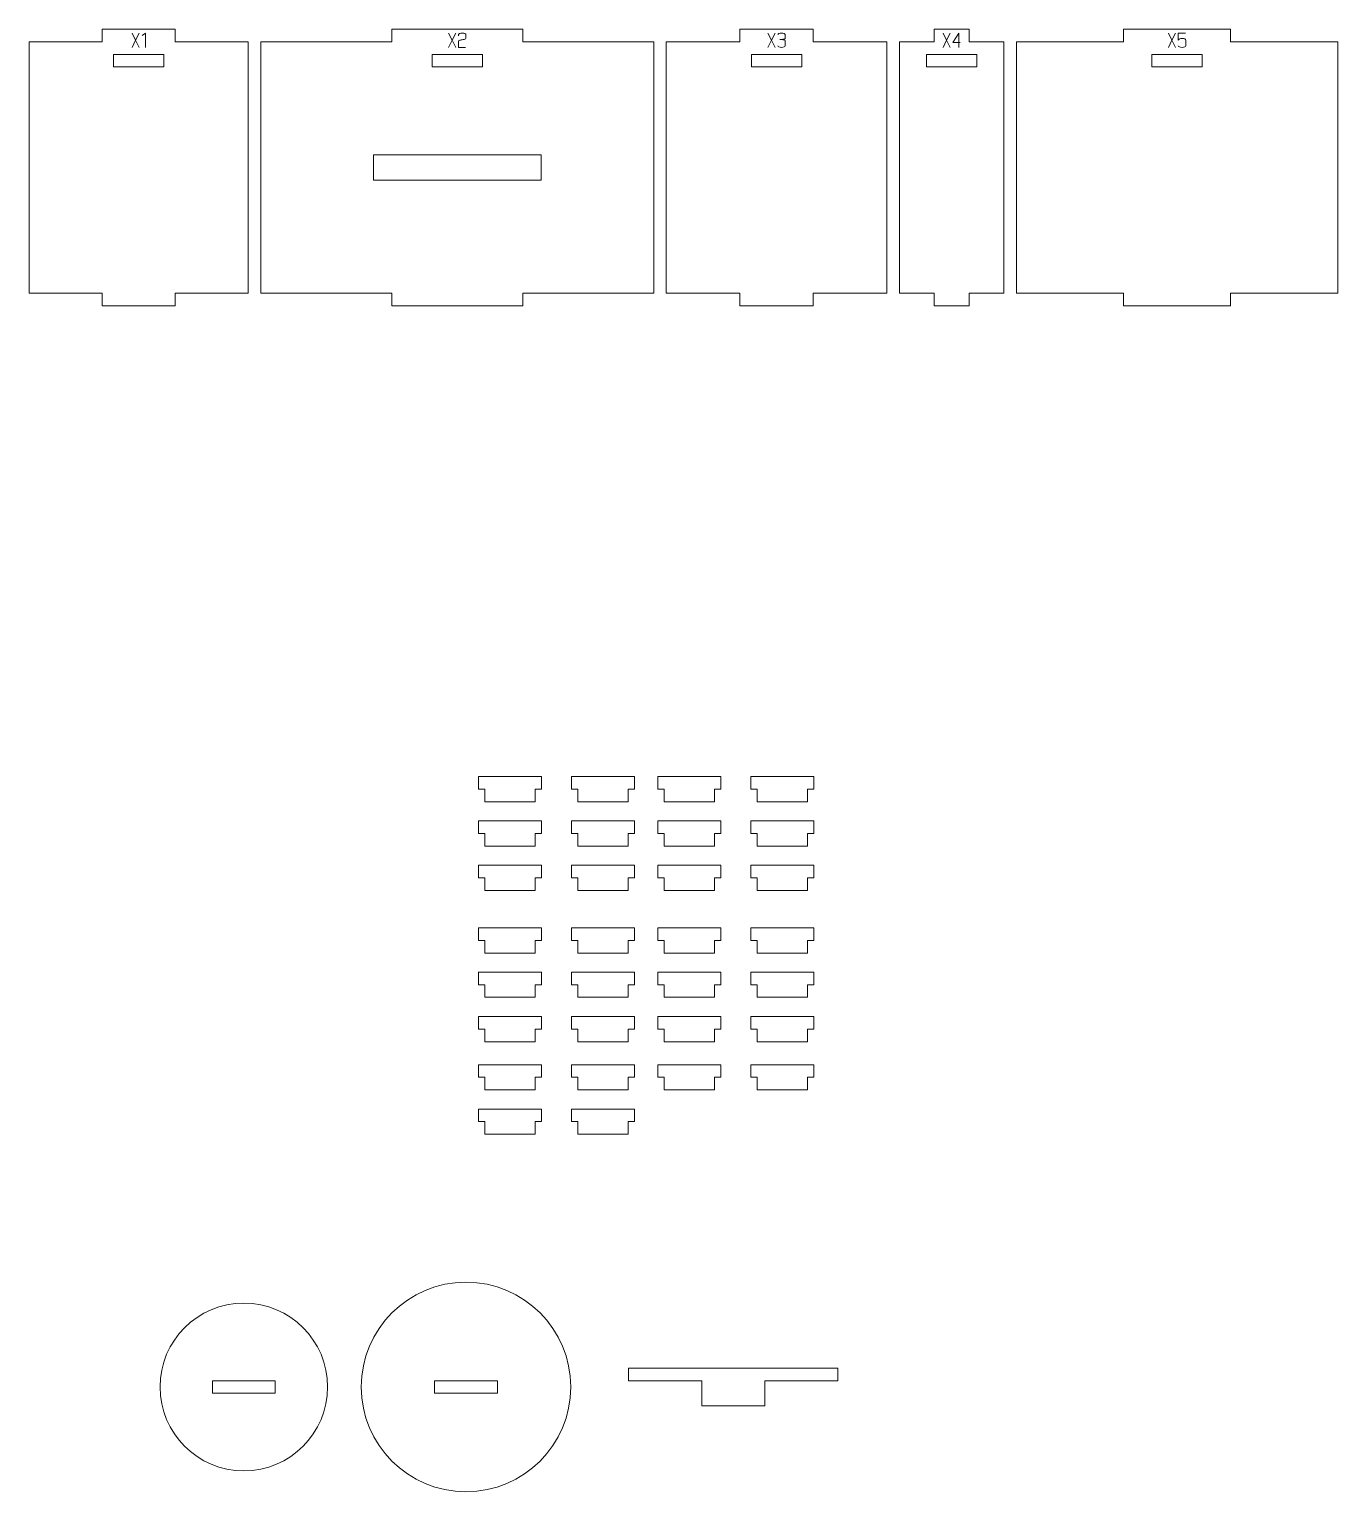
# Model space of a CAD drawing. Header units: centimetres. Extents: x -250 to 250, y -508 to 508.
# Drawn here: x 13.15 to 44.39, y -369.58 to -334.69 of the extents above; entities that cross this region are included whole.
import ezdxf

# ---------------------------------------------------------------- set-up
doc = ezdxf.new("R2010")
doc.units = ezdxf.units.CM
doc.header["$MEASUREMENT"] = 0
doc.layers.add('Capa 1', color=7, linetype='Continuous')

msp = doc.modelspace()

# ---------------------------------------------------------------- linework, layer by layer
at = {"layer": 'Capa 1', "color": 1, "lineweight": 9}
for points, knots in [([(13.1506, -334.98822), (13.1506, -334.98822), (13.1506, -340.98822), (13.1506, -340.98822), (13.1506, -340.98822), (14.89348, -340.98822), (14.89348, -340.98822), (14.89348, -340.98822), (14.89348, -341.28822), (14.89348, -341.28822), (14.89348, -341.28822), (16.63636, -341.28822), (16.63636, -341.28822), (16.63636, -341.28822), (16.63636, -340.98822), (16.63636, -340.98822), (16.63636, -340.98822), (18.37924, -340.98822), (18.37924, -340.98822), (18.37924, -340.98822), (18.37924, -334.98822), (18.37924, -334.98822), (18.37924, -334.98822), (16.63636, -334.98822), (16.63636, -334.98822), (16.63636, -334.98822), (16.63636, -334.68822), (16.63636, -334.68822), (16.63636, -334.68822), (14.89348, -334.68822), (14.89348, -334.68822), (14.89348, -334.68822), (14.89348, -334.98822), (14.89348, -334.98822), (14.89348, -334.98822), (13.1506, -334.98822), (13.1506, -334.98822)], [0, 0, 0, 0, 0.08333333, 0.08333333, 0.08333333, 0.16666667, 0.16666667, 0.16666667, 0.25, 0.25, 0.25, 0.33333333, 0.33333333, 0.33333333, 0.41666667, 0.41666667, 0.41666667, 0.5, 0.5, 0.5, 0.58333333, 0.58333333, 0.58333333, 0.66666667, 0.66666667, 0.66666667, 0.75, 0.75, 0.75, 0.83333333, 0.83333333, 0.83333333, 0.91666667, 0.91666667, 0.91666667, 1, 1, 1, 1]), ([(18.67924, -334.98822), (18.67924, -334.98822), (18.67924, -340.98822), (18.67924, -340.98822), (18.67924, -340.98822), (21.80541, -340.98822), (21.80541, -340.98822), (21.80541, -340.98822), (21.80541, -341.28822), (21.80541, -341.28822), (21.80541, -341.28822), (24.93157, -341.28822), (24.93157, -341.28822), (24.93157, -341.28822), (24.93157, -340.98822), (24.93157, -340.98822), (24.93157, -340.98822), (28.05774, -340.98822), (28.05774, -340.98822), (28.05774, -340.98822), (28.05774, -334.98822), (28.05774, -334.98822), (28.05774, -334.98822), (24.93157, -334.98822), (24.93157, -334.98822), (24.93157, -334.98822), (24.93157, -334.68822), (24.93157, -334.68822), (24.93157, -334.68822), (21.80541, -334.68822), (21.80541, -334.68822), (21.80541, -334.68822), (21.80541, -334.98822), (21.80541, -334.98822), (21.80541, -334.98822), (18.67924, -334.98822), (18.67924, -334.98822)], [0, 0, 0, 0, 0.08333333, 0.08333333, 0.08333333, 0.16666667, 0.16666667, 0.16666667, 0.25, 0.25, 0.25, 0.33333333, 0.33333333, 0.33333333, 0.41666667, 0.41666667, 0.41666667, 0.5, 0.5, 0.5, 0.58333333, 0.58333333, 0.58333333, 0.66666667, 0.66666667, 0.66666667, 0.75, 0.75, 0.75, 0.83333333, 0.83333333, 0.83333333, 0.91666667, 0.91666667, 0.91666667, 1, 1, 1, 1]), ([(28.35774, -334.98822), (28.35774, -334.98822), (28.35774, -340.98822), (28.35774, -340.98822), (28.35774, -340.98822), (30.11222, -340.98822), (30.11222, -340.98822), (30.11222, -340.98822), (30.11222, -341.28822), (30.11222, -341.28822), (30.11222, -341.28822), (31.86671, -341.28822), (31.86671, -341.28822), (31.86671, -341.28822), (31.86671, -340.98822), (31.86671, -340.98822), (31.86671, -340.98822), (33.62119, -340.98822), (33.62119, -340.98822), (33.62119, -340.98822), (33.62119, -334.98822), (33.62119, -334.98822), (33.62119, -334.98822), (31.86671, -334.98822), (31.86671, -334.98822), (31.86671, -334.98822), (31.86671, -334.68822), (31.86671, -334.68822), (31.86671, -334.68822), (30.11222, -334.68822), (30.11222, -334.68822), (30.11222, -334.68822), (30.11222, -334.98822), (30.11222, -334.98822), (30.11222, -334.98822), (28.35774, -334.98822), (28.35774, -334.98822)], [0, 0, 0, 0, 0.08333333, 0.08333333, 0.08333333, 0.16666667, 0.16666667, 0.16666667, 0.25, 0.25, 0.25, 0.33333333, 0.33333333, 0.33333333, 0.41666667, 0.41666667, 0.41666667, 0.5, 0.5, 0.5, 0.58333333, 0.58333333, 0.58333333, 0.66666667, 0.66666667, 0.66666667, 0.75, 0.75, 0.75, 0.83333333, 0.83333333, 0.83333333, 0.91666667, 0.91666667, 0.91666667, 1, 1, 1, 1]), ([(33.92119, -334.98822), (33.92119, -334.98822), (33.92119, -340.98822), (33.92119, -340.98822), (33.92119, -340.98822), (34.75214, -340.98822), (34.75214, -340.98822), (34.75214, -340.98822), (34.75214, -341.28822), (34.75214, -341.28822), (34.75214, -341.28822), (35.58309, -341.28822), (35.58309, -341.28822), (35.58309, -341.28822), (35.58309, -340.98822), (35.58309, -340.98822), (35.58309, -340.98822), (36.41404, -340.98822), (36.41404, -340.98822), (36.41404, -340.98822), (36.41404, -334.98822), (36.41404, -334.98822), (36.41404, -334.98822), (35.58309, -334.98822), (35.58309, -334.98822), (35.58309, -334.98822), (35.58309, -334.68822), (35.58309, -334.68822), (35.58309, -334.68822), (34.75214, -334.68822), (34.75214, -334.68822), (34.75214, -334.68822), (34.75214, -334.98822), (34.75214, -334.98822), (34.75214, -334.98822), (33.92119, -334.98822), (33.92119, -334.98822)], [0, 0, 0, 0, 0.08333333, 0.08333333, 0.08333333, 0.16666667, 0.16666667, 0.16666667, 0.25, 0.25, 0.25, 0.33333333, 0.33333333, 0.33333333, 0.41666667, 0.41666667, 0.41666667, 0.5, 0.5, 0.5, 0.58333333, 0.58333333, 0.58333333, 0.66666667, 0.66666667, 0.66666667, 0.75, 0.75, 0.75, 0.83333333, 0.83333333, 0.83333333, 0.91666667, 0.91666667, 0.91666667, 1, 1, 1, 1]), ([(36.71404, -334.98822), (36.71404, -334.98822), (36.71404, -340.98822), (36.71404, -340.98822), (36.71404, -340.98822), (39.27117, -340.98822), (39.27117, -340.98822), (39.27117, -340.98822), (39.27117, -341.28822), (39.27117, -341.28822), (39.27117, -341.28822), (41.8283, -341.28822), (41.8283, -341.28822), (41.8283, -341.28822), (41.8283, -340.98822), (41.8283, -340.98822), (41.8283, -340.98822), (44.38543, -340.98822), (44.38543, -340.98822), (44.38543, -340.98822), (44.38543, -334.98822), (44.38543, -334.98822), (44.38543, -334.98822), (41.8283, -334.98822), (41.8283, -334.98822), (41.8283, -334.98822), (41.8283, -334.68822), (41.8283, -334.68822), (41.8283, -334.68822), (39.27117, -334.68822), (39.27117, -334.68822), (39.27117, -334.68822), (39.27117, -334.98822), (39.27117, -334.98822), (39.27117, -334.98822), (36.71404, -334.98822), (36.71404, -334.98822)], [0, 0, 0, 0, 0.08333333, 0.08333333, 0.08333333, 0.16666667, 0.16666667, 0.16666667, 0.25, 0.25, 0.25, 0.33333333, 0.33333333, 0.33333333, 0.41666667, 0.41666667, 0.41666667, 0.5, 0.5, 0.5, 0.58333333, 0.58333333, 0.58333333, 0.66666667, 0.66666667, 0.66666667, 0.75, 0.75, 0.75, 0.83333333, 0.83333333, 0.83333333, 0.91666667, 0.91666667, 0.91666667, 1, 1, 1, 1]), ([(15.16492, -335.588), (15.16492, -335.588), (16.36492, -335.588), (16.36492, -335.588), (16.36492, -335.588), (16.36492, -335.288), (16.36492, -335.288), (16.36492, -335.288), (15.16492, -335.288), (15.16492, -335.288), (15.16492, -335.288), (15.16492, -335.588), (15.16492, -335.588)], [0, 0, 0, 0, 0.25, 0.25, 0.25, 0.5, 0.5, 0.5, 0.75, 0.75, 0.75, 1, 1, 1, 1]), ([(22.76849, -335.588), (22.76849, -335.588), (23.96849, -335.588), (23.96849, -335.588), (23.96849, -335.588), (23.96849, -335.288), (23.96849, -335.288), (23.96849, -335.288), (22.76849, -335.288), (22.76849, -335.288), (22.76849, -335.288), (22.76849, -335.588), (22.76849, -335.588)], [0, 0, 0, 0, 0.25, 0.25, 0.25, 0.5, 0.5, 0.5, 0.75, 0.75, 0.75, 1, 1, 1, 1]), ([(30.38947, -335.588), (30.38947, -335.588), (31.58947, -335.588), (31.58947, -335.588), (31.58947, -335.588), (31.58947, -335.288), (31.58947, -335.288), (31.58947, -335.288), (30.38947, -335.288), (30.38947, -335.288), (30.38947, -335.288), (30.38947, -335.588), (30.38947, -335.588)], [0, 0, 0, 0, 0.25, 0.25, 0.25, 0.5, 0.5, 0.5, 0.75, 0.75, 0.75, 1, 1, 1, 1]), ([(34.56762, -335.588), (34.56762, -335.588), (35.76762, -335.588), (35.76762, -335.588), (35.76762, -335.588), (35.76762, -335.288), (35.76762, -335.288), (35.76762, -335.288), (34.56762, -335.288), (34.56762, -335.288), (34.56762, -335.288), (34.56762, -335.588), (34.56762, -335.588)], [0, 0, 0, 0, 0.25, 0.25, 0.25, 0.5, 0.5, 0.5, 0.75, 0.75, 0.75, 1, 1, 1, 1]), ([(39.94974, -335.588), (39.94974, -335.588), (41.14974, -335.588), (41.14974, -335.588), (41.14974, -335.588), (41.14974, -335.288), (41.14974, -335.288), (41.14974, -335.288), (39.94974, -335.288), (39.94974, -335.288), (39.94974, -335.288), (39.94974, -335.588), (39.94974, -335.588)], [0, 0, 0, 0, 0.25, 0.25, 0.25, 0.5, 0.5, 0.5, 0.75, 0.75, 0.75, 1, 1, 1, 1]), ([(21.36849, -337.68822), (21.36849, -337.68822), (25.36849, -337.68822), (25.36849, -337.68822), (25.36849, -337.68822), (25.36849, -338.28822), (25.36849, -338.28822), (25.36849, -338.28822), (21.36849, -338.28822), (21.36849, -338.28822), (21.36849, -338.28822), (21.36849, -337.68822), (21.36849, -337.68822)], [0, 0, 0, 0, 0.25, 0.25, 0.25, 0.5, 0.5, 0.5, 0.75, 0.75, 0.75, 1, 1, 1, 1])]:
    msp.add_open_spline(points, degree=3, knots=knots, dxfattribs=at)
at = {"layer": 'Capa 1', "color": 114, "lineweight": 9}
for points, knots in [([(15.69083, -334.94963), (15.69083, -334.94963), (15.77628, -335.12002), (15.77628, -335.12002), (15.77628, -335.12002), (15.69083, -334.94963), (15.69083, -334.94963), (15.69083, -334.94963), (15.60539, -335.12002), (15.60539, -335.12002), (15.60539, -335.12002), (15.69083, -334.94963), (15.69083, -334.94963), (15.69083, -334.94963), (15.60539, -334.77924), (15.60539, -334.77924), (15.60539, -334.77924), (15.69083, -334.94963), (15.69083, -334.94963), (15.69083, -334.94963), (15.77628, -334.77924), (15.77628, -334.77924), (15.77628, -334.77924), (15.69083, -334.94963), (15.69083, -334.94963)], [0, 0, 0, 0, 0.125, 0.125, 0.125, 0.25, 0.25, 0.25, 0.375, 0.375, 0.375, 0.5, 0.5, 0.5, 0.625, 0.625, 0.625, 0.75, 0.75, 0.75, 0.875, 0.875, 0.875, 1, 1, 1, 1]), ([(15.92445, -334.77874), (15.92445, -334.77874), (15.84246, -334.83554), (15.84246, -334.83554), (15.84246, -334.83554), (15.92445, -334.77874), (15.92445, -334.77874), (15.92445, -334.77874), (15.92445, -335.12002), (15.92445, -335.12002), (15.92445, -335.12002), (15.92445, -334.77874), (15.92445, -334.77874)], [0, 0, 0, 0, 0.25, 0.25, 0.25, 0.5, 0.5, 0.5, 0.75, 0.75, 0.75, 1, 1, 1, 1]), ([(23.2465, -334.94963), (23.2465, -334.94963), (23.33195, -335.12002), (23.33195, -335.12002), (23.33195, -335.12002), (23.2465, -334.94963), (23.2465, -334.94963), (23.2465, -334.94963), (23.16106, -335.12002), (23.16106, -335.12002), (23.16106, -335.12002), (23.2465, -334.94963), (23.2465, -334.94963), (23.2465, -334.94963), (23.16106, -334.77924), (23.16106, -334.77924), (23.16106, -334.77924), (23.2465, -334.94963), (23.2465, -334.94963), (23.2465, -334.94963), (23.33195, -334.77924), (23.33195, -334.77924), (23.33195, -334.77924), (23.2465, -334.94963), (23.2465, -334.94963)], [0, 0, 0, 0, 0.125, 0.125, 0.125, 0.25, 0.25, 0.25, 0.375, 0.375, 0.375, 0.5, 0.5, 0.5, 0.625, 0.625, 0.625, 0.75, 0.75, 0.75, 0.875, 0.875, 0.875, 1, 1, 1, 1]), ([(23.39764, -335.12002), (23.39764, -335.12002), (23.39764, -334.97729), (23.39764, -334.97729), (23.39862, -334.96444), (23.41031, -334.95457), (23.4327, -334.94765), (23.44192, -334.94699), (23.45073, -334.94592), (23.45913, -334.94444), (23.46752, -334.94296), (23.476, -334.9414), (23.48456, -334.93975), (23.50037, -334.93712), (23.51247, -334.93498), (23.52086, -334.93333), (23.52926, -334.93168), (23.53741, -334.92954), (23.54531, -334.92691), (23.56572, -334.91934), (23.57593, -334.90962), (23.57593, -334.89777), (23.57593, -334.89777), (23.57593, -334.81727), (23.57593, -334.81727), (23.57593, -334.80673), (23.56745, -334.79776), (23.5505, -334.79035), (23.53354, -334.78294), (23.51238, -334.77924), (23.48703, -334.77924), (23.46168, -334.77924), (23.44052, -334.78294), (23.42357, -334.79035), (23.40661, -334.79776), (23.39813, -334.80673), (23.39813, -334.81727), (23.39813, -334.81727), (23.39813, -334.84147), (23.39813, -334.84147), (23.39813, -334.84147), (23.39813, -334.81727), (23.39813, -334.81727), (23.39813, -334.80673), (23.40661, -334.79776), (23.42357, -334.79035), (23.44052, -334.78294), (23.46168, -334.77924), (23.48703, -334.77924), (23.51238, -334.77924), (23.53354, -334.78294), (23.5505, -334.79035), (23.56745, -334.79776), (23.57593, -334.80673), (23.57593, -334.81727), (23.57593, -334.81727), (23.57593, -334.89777), (23.57593, -334.89777), (23.57593, -334.90962), (23.56572, -334.91934), (23.54531, -334.92691), (23.53741, -334.92954), (23.52926, -334.93168), (23.52086, -334.93333), (23.51247, -334.93498), (23.50037, -334.93712), (23.48456, -334.93975), (23.476, -334.9414), (23.46752, -334.94296), (23.45913, -334.94444), (23.45073, -334.94592), (23.44192, -334.94699), (23.4327, -334.94765), (23.41031, -334.95457), (23.39862, -334.96444), (23.39764, -334.97729), (23.39764, -334.97729), (23.39764, -335.12002), (23.39764, -335.12002), (23.39764, -335.12002), (23.56655, -335.12002), (23.56655, -335.12002), (23.56655, -335.12002), (23.39764, -335.12002), (23.39764, -335.12002)], [0, 0, 0, 0, 0.03571429, 0.03571429, 0.03571429, 0.07142857, 0.07142857, 0.07142857, 0.10714286, 0.10714286, 0.10714286, 0.14285714, 0.14285714, 0.14285714, 0.17857143, 0.17857143, 0.17857143, 0.21428571, 0.21428571, 0.21428571, 0.25, 0.25, 0.25, 0.28571429, 0.28571429, 0.28571429, 0.32142857, 0.32142857, 0.32142857, 0.35714286, 0.35714286, 0.35714286, 0.39285714, 0.39285714, 0.39285714, 0.42857143, 0.42857143, 0.42857143, 0.46428571, 0.46428571, 0.46428571, 0.5, 0.5, 0.5, 0.53571429, 0.53571429, 0.53571429, 0.57142857, 0.57142857, 0.57142857, 0.60714286, 0.60714286, 0.60714286, 0.64285714, 0.64285714, 0.64285714, 0.67857143, 0.67857143, 0.67857143, 0.71428571, 0.71428571, 0.71428571, 0.75, 0.75, 0.75, 0.78571429, 0.78571429, 0.78571429, 0.82142857, 0.82142857, 0.82142857, 0.85714286, 0.85714286, 0.85714286, 0.89285714, 0.89285714, 0.89285714, 0.92857143, 0.92857143, 0.92857143, 0.96428571, 0.96428571, 0.96428571, 1, 1, 1, 1]), ([(30.86747, -334.94963), (30.86747, -334.94963), (30.95292, -335.12002), (30.95292, -335.12002), (30.95292, -335.12002), (30.86747, -334.94963), (30.86747, -334.94963), (30.86747, -334.94963), (30.78203, -335.12002), (30.78203, -335.12002), (30.78203, -335.12002), (30.86747, -334.94963), (30.86747, -334.94963), (30.86747, -334.94963), (30.78203, -334.77924), (30.78203, -334.77924), (30.78203, -334.77924), (30.86747, -334.94963), (30.86747, -334.94963), (30.86747, -334.94963), (30.95292, -334.77924), (30.95292, -334.77924), (30.95292, -334.77924), (30.86747, -334.94963), (30.86747, -334.94963)], [0, 0, 0, 0, 0.125, 0.125, 0.125, 0.25, 0.25, 0.25, 0.375, 0.375, 0.375, 0.5, 0.5, 0.5, 0.625, 0.625, 0.625, 0.75, 0.75, 0.75, 0.875, 0.875, 0.875, 1, 1, 1, 1]), ([(31.108, -335.12002), (31.08265, -335.12002), (31.06149, -335.11632), (31.04454, -335.10891), (31.02758, -335.1015), (31.0191, -335.09253), (31.0191, -335.08199), (31.0191, -335.09253), (31.02758, -335.1015), (31.04454, -335.10891), (31.06149, -335.11632), (31.08265, -335.12002), (31.108, -335.12002), (31.13335, -335.12002), (31.15451, -335.11632), (31.17147, -335.10891), (31.18842, -335.1015), (31.1969, -335.09253), (31.1969, -335.08199), (31.1969, -335.08199), (31.1969, -334.97087), (31.1969, -334.97087), (31.1969, -334.96198), (31.19081, -334.95424), (31.17863, -334.94765), (31.16644, -334.94107), (31.13072, -334.93662), (31.07145, -334.93432), (31.13039, -334.9307), (31.16579, -334.92642), (31.17764, -334.92148), (31.18949, -334.91654), (31.19591, -334.90847), (31.1969, -334.89728), (31.1969, -334.89728), (31.1969, -334.81727), (31.1969, -334.81727), (31.1969, -334.80673), (31.18842, -334.79776), (31.17147, -334.79035), (31.15451, -334.78294), (31.13335, -334.77924), (31.108, -334.77924), (31.08265, -334.77924), (31.06149, -334.78294), (31.04454, -334.79035), (31.02758, -334.79776), (31.0191, -334.80673), (31.0191, -334.81727), (31.0191, -334.80673), (31.02758, -334.79776), (31.04454, -334.79035), (31.06149, -334.78294), (31.08265, -334.77924), (31.108, -334.77924), (31.13335, -334.77924), (31.15451, -334.78294), (31.17147, -334.79035), (31.18842, -334.79776), (31.1969, -334.80673), (31.1969, -334.81727), (31.1969, -334.81727), (31.1969, -334.89728), (31.1969, -334.89728), (31.19591, -334.90847), (31.18949, -334.91654), (31.17764, -334.92148), (31.16579, -334.92642), (31.13039, -334.9307), (31.07145, -334.93432), (31.13072, -334.93662), (31.16644, -334.94107), (31.17863, -334.94765), (31.19081, -334.95424), (31.1969, -334.96198), (31.1969, -334.97087), (31.1969, -334.97087), (31.1969, -335.08199), (31.1969, -335.08199), (31.1969, -335.09253), (31.18842, -335.1015), (31.17147, -335.10891), (31.15451, -335.11632), (31.13335, -335.12002), (31.108, -335.12002)], [0, 0, 0, 0, 0.03571429, 0.03571429, 0.03571429, 0.07142857, 0.07142857, 0.07142857, 0.10714286, 0.10714286, 0.10714286, 0.14285714, 0.14285714, 0.14285714, 0.17857143, 0.17857143, 0.17857143, 0.21428571, 0.21428571, 0.21428571, 0.25, 0.25, 0.25, 0.28571429, 0.28571429, 0.28571429, 0.32142857, 0.32142857, 0.32142857, 0.35714286, 0.35714286, 0.35714286, 0.39285714, 0.39285714, 0.39285714, 0.42857143, 0.42857143, 0.42857143, 0.46428571, 0.46428571, 0.46428571, 0.5, 0.5, 0.5, 0.53571429, 0.53571429, 0.53571429, 0.57142857, 0.57142857, 0.57142857, 0.60714286, 0.60714286, 0.60714286, 0.64285714, 0.64285714, 0.64285714, 0.67857143, 0.67857143, 0.67857143, 0.71428571, 0.71428571, 0.71428571, 0.75, 0.75, 0.75, 0.78571429, 0.78571429, 0.78571429, 0.82142857, 0.82142857, 0.82142857, 0.85714286, 0.85714286, 0.85714286, 0.89285714, 0.89285714, 0.89285714, 0.92857143, 0.92857143, 0.92857143, 0.96428571, 0.96428571, 0.96428571, 1, 1, 1, 1]), ([(35.04858, -334.94963), (35.04858, -334.94963), (35.13403, -335.12002), (35.13403, -335.12002), (35.13403, -335.12002), (35.04858, -334.94963), (35.04858, -334.94963), (35.04858, -334.94963), (34.96314, -335.12002), (34.96314, -335.12002), (34.96314, -335.12002), (35.04858, -334.94963), (35.04858, -334.94963), (35.04858, -334.94963), (34.96314, -334.77924), (34.96314, -334.77924), (34.96314, -334.77924), (35.04858, -334.94963), (35.04858, -334.94963), (35.04858, -334.94963), (35.13403, -334.77924), (35.13403, -334.77924), (35.13403, -334.77924), (35.04858, -334.94963), (35.04858, -334.94963)], [0, 0, 0, 0, 0.125, 0.125, 0.125, 0.25, 0.25, 0.25, 0.375, 0.375, 0.375, 0.5, 0.5, 0.5, 0.625, 0.625, 0.625, 0.75, 0.75, 0.75, 0.875, 0.875, 0.875, 1, 1, 1, 1]), ([(35.33998, -335.00741), (35.33998, -335.00741), (35.33998, -334.77874), (35.33998, -334.77874), (35.33998, -334.77874), (35.20021, -335.00741), (35.20021, -335.00741), (35.20021, -335.00741), (35.33998, -335.00741), (35.33998, -335.00741)], [0, 0, 0, 0, 0.33333333, 0.33333333, 0.33333333, 0.66666667, 0.66666667, 0.66666667, 1, 1, 1, 1]), ([(35.33998, -335.00741), (35.33998, -335.00741), (35.33998, -335.12002), (35.33998, -335.12002), (35.33998, -335.12002), (35.33998, -335.00741), (35.33998, -335.00741), (35.33998, -335.00741), (35.20021, -335.00741), (35.20021, -335.00741), (35.20021, -335.00741), (35.33998, -334.77874), (35.33998, -334.77874), (35.33998, -334.77874), (35.33998, -335.00741), (35.33998, -335.00741), (35.33998, -335.00741), (35.37208, -335.00741), (35.37208, -335.00741), (35.37208, -335.00741), (35.33998, -335.00741), (35.33998, -335.00741)], [0, 0, 0, 0, 0.14285714, 0.14285714, 0.14285714, 0.28571429, 0.28571429, 0.28571429, 0.42857143, 0.42857143, 0.42857143, 0.57142857, 0.57142857, 0.57142857, 0.71428571, 0.71428571, 0.71428571, 0.85714286, 0.85714286, 0.85714286, 1, 1, 1, 1]), ([(40.42774, -334.94963), (40.42774, -334.94963), (40.51319, -335.12002), (40.51319, -335.12002), (40.51319, -335.12002), (40.42774, -334.94963), (40.42774, -334.94963), (40.42774, -334.94963), (40.3423, -335.12002), (40.3423, -335.12002), (40.3423, -335.12002), (40.42774, -334.94963), (40.42774, -334.94963), (40.42774, -334.94963), (40.3423, -334.77924), (40.3423, -334.77924), (40.3423, -334.77924), (40.42774, -334.94963), (40.42774, -334.94963), (40.42774, -334.94963), (40.51319, -334.77924), (40.51319, -334.77924), (40.51319, -334.77924), (40.42774, -334.94963), (40.42774, -334.94963)], [0, 0, 0, 0, 0.125, 0.125, 0.125, 0.25, 0.25, 0.25, 0.375, 0.375, 0.375, 0.5, 0.5, 0.5, 0.625, 0.625, 0.625, 0.75, 0.75, 0.75, 0.875, 0.875, 0.875, 1, 1, 1, 1]), ([(40.66827, -335.12002), (40.64292, -335.12002), (40.62176, -335.11632), (40.60481, -335.10891), (40.58785, -335.1015), (40.57937, -335.09253), (40.57937, -335.08199), (40.57937, -335.09253), (40.58785, -335.1015), (40.60481, -335.10891), (40.62176, -335.11632), (40.64292, -335.12002), (40.66827, -335.12002), (40.69362, -335.12002), (40.71478, -335.11632), (40.73174, -335.10891), (40.74869, -335.1015), (40.75717, -335.09253), (40.75717, -335.08199), (40.75717, -335.08199), (40.75717, -334.94666), (40.75717, -334.94666), (40.75717, -334.93613), (40.74869, -334.92716), (40.73174, -334.91975), (40.71478, -334.91234), (40.69362, -334.90864), (40.66827, -334.90864), (40.64522, -334.91061), (40.62744, -334.91324), (40.61493, -334.91654), (40.60242, -334.91983), (40.59056, -334.92987), (40.57937, -334.94666), (40.57937, -334.94666), (40.57937, -334.77924), (40.57937, -334.77924), (40.57937, -334.77924), (40.75124, -334.77924), (40.75124, -334.77924), (40.75124, -334.77924), (40.57937, -334.77924), (40.57937, -334.77924), (40.57937, -334.77924), (40.57937, -334.94666), (40.57937, -334.94666), (40.59056, -334.92987), (40.60242, -334.91983), (40.61493, -334.91654), (40.62744, -334.91324), (40.64522, -334.91061), (40.66827, -334.90864), (40.69362, -334.90864), (40.71478, -334.91234), (40.73174, -334.91975), (40.74869, -334.92716), (40.75717, -334.93613), (40.75717, -334.94666), (40.75717, -334.94666), (40.75717, -335.08199), (40.75717, -335.08199), (40.75717, -335.09253), (40.74869, -335.1015), (40.73174, -335.10891), (40.71478, -335.11632), (40.69362, -335.12002), (40.66827, -335.12002)], [0, 0, 0, 0, 0.04545455, 0.04545455, 0.04545455, 0.09090909, 0.09090909, 0.09090909, 0.13636364, 0.13636364, 0.13636364, 0.18181818, 0.18181818, 0.18181818, 0.22727273, 0.22727273, 0.22727273, 0.27272727, 0.27272727, 0.27272727, 0.31818182, 0.31818182, 0.31818182, 0.36363636, 0.36363636, 0.36363636, 0.40909091, 0.40909091, 0.40909091, 0.45454545, 0.45454545, 0.45454545, 0.5, 0.5, 0.5, 0.54545455, 0.54545455, 0.54545455, 0.59090909, 0.59090909, 0.59090909, 0.63636364, 0.63636364, 0.63636364, 0.68181818, 0.68181818, 0.68181818, 0.72727273, 0.72727273, 0.72727273, 0.77272727, 0.77272727, 0.77272727, 0.81818182, 0.81818182, 0.81818182, 0.86363636, 0.86363636, 0.86363636, 0.90909091, 0.90909091, 0.90909091, 0.95454545, 0.95454545, 0.95454545, 1, 1, 1, 1])]:
    msp.add_open_spline(points, degree=3, knots=knots, dxfattribs=at)
at = {"layer": 'Capa 1', "color": 240, "lineweight": 9}
for points, knots in [([(25.22647, -352.81774), (25.22647, -352.81774), (25.22647, -353.11774), (25.22647, -353.11774), (25.22647, -353.11774), (24.02647, -353.11774), (24.02647, -353.11774), (24.02647, -353.11774), (24.02647, -352.81774), (24.02647, -352.81774), (24.02647, -352.81774), (23.87647, -352.81774), (23.87647, -352.81774), (23.87647, -352.81774), (23.87647, -352.51774), (23.87647, -352.51774), (23.87647, -352.51774), (25.37647, -352.51774), (25.37647, -352.51774), (25.37647, -352.51774), (25.37647, -352.81774), (25.37647, -352.81774), (25.37647, -352.81774), (25.22647, -352.81774), (25.22647, -352.81774)], [0, 0, 0, 0, 0.125, 0.125, 0.125, 0.25, 0.25, 0.25, 0.375, 0.375, 0.375, 0.5, 0.5, 0.5, 0.625, 0.625, 0.625, 0.75, 0.75, 0.75, 0.875, 0.875, 0.875, 1, 1, 1, 1]), ([(27.4468, -352.81774), (27.4468, -352.81774), (27.4468, -353.11774), (27.4468, -353.11774), (27.4468, -353.11774), (26.2468, -353.11774), (26.2468, -353.11774), (26.2468, -353.11774), (26.2468, -352.81774), (26.2468, -352.81774), (26.2468, -352.81774), (26.0968, -352.81774), (26.0968, -352.81774), (26.0968, -352.81774), (26.0968, -352.51774), (26.0968, -352.51774), (26.0968, -352.51774), (27.5968, -352.51774), (27.5968, -352.51774), (27.5968, -352.51774), (27.5968, -352.81774), (27.5968, -352.81774), (27.5968, -352.81774), (27.4468, -352.81774), (27.4468, -352.81774)], [0, 0, 0, 0, 0.125, 0.125, 0.125, 0.25, 0.25, 0.25, 0.375, 0.375, 0.375, 0.5, 0.5, 0.5, 0.625, 0.625, 0.625, 0.75, 0.75, 0.75, 0.875, 0.875, 0.875, 1, 1, 1, 1]), ([(29.50672, -352.81774), (29.50672, -352.81774), (29.50672, -353.11774), (29.50672, -353.11774), (29.50672, -353.11774), (28.30672, -353.11774), (28.30672, -353.11774), (28.30672, -353.11774), (28.30672, -352.81774), (28.30672, -352.81774), (28.30672, -352.81774), (28.15672, -352.81774), (28.15672, -352.81774), (28.15672, -352.81774), (28.15672, -352.51774), (28.15672, -352.51774), (28.15672, -352.51774), (29.65672, -352.51774), (29.65672, -352.51774), (29.65672, -352.51774), (29.65672, -352.81774), (29.65672, -352.81774), (29.65672, -352.81774), (29.50672, -352.81774), (29.50672, -352.81774)], [0, 0, 0, 0, 0.125, 0.125, 0.125, 0.25, 0.25, 0.25, 0.375, 0.375, 0.375, 0.5, 0.5, 0.5, 0.625, 0.625, 0.625, 0.75, 0.75, 0.75, 0.875, 0.875, 0.875, 1, 1, 1, 1]), ([(31.72705, -352.81774), (31.72705, -352.81774), (31.72705, -353.11774), (31.72705, -353.11774), (31.72705, -353.11774), (30.52705, -353.11774), (30.52705, -353.11774), (30.52705, -353.11774), (30.52705, -352.81774), (30.52705, -352.81774), (30.52705, -352.81774), (30.37705, -352.81774), (30.37705, -352.81774), (30.37705, -352.81774), (30.37705, -352.51774), (30.37705, -352.51774), (30.37705, -352.51774), (31.87705, -352.51774), (31.87705, -352.51774), (31.87705, -352.51774), (31.87705, -352.81774), (31.87705, -352.81774), (31.87705, -352.81774), (31.72705, -352.81774), (31.72705, -352.81774)], [0, 0, 0, 0, 0.125, 0.125, 0.125, 0.25, 0.25, 0.25, 0.375, 0.375, 0.375, 0.5, 0.5, 0.5, 0.625, 0.625, 0.625, 0.75, 0.75, 0.75, 0.875, 0.875, 0.875, 1, 1, 1, 1]), ([(25.22647, -353.87354), (25.22647, -353.87354), (25.22647, -354.17354), (25.22647, -354.17354), (25.22647, -354.17354), (24.02647, -354.17354), (24.02647, -354.17354), (24.02647, -354.17354), (24.02647, -353.87354), (24.02647, -353.87354), (24.02647, -353.87354), (23.87647, -353.87354), (23.87647, -353.87354), (23.87647, -353.87354), (23.87647, -353.57354), (23.87647, -353.57354), (23.87647, -353.57354), (25.37647, -353.57354), (25.37647, -353.57354), (25.37647, -353.57354), (25.37647, -353.87354), (25.37647, -353.87354), (25.37647, -353.87354), (25.22647, -353.87354), (25.22647, -353.87354)], [0, 0, 0, 0, 0.125, 0.125, 0.125, 0.25, 0.25, 0.25, 0.375, 0.375, 0.375, 0.5, 0.5, 0.5, 0.625, 0.625, 0.625, 0.75, 0.75, 0.75, 0.875, 0.875, 0.875, 1, 1, 1, 1]), ([(27.4468, -353.87354), (27.4468, -353.87354), (27.4468, -354.17354), (27.4468, -354.17354), (27.4468, -354.17354), (26.2468, -354.17354), (26.2468, -354.17354), (26.2468, -354.17354), (26.2468, -353.87354), (26.2468, -353.87354), (26.2468, -353.87354), (26.0968, -353.87354), (26.0968, -353.87354), (26.0968, -353.87354), (26.0968, -353.57354), (26.0968, -353.57354), (26.0968, -353.57354), (27.5968, -353.57354), (27.5968, -353.57354), (27.5968, -353.57354), (27.5968, -353.87354), (27.5968, -353.87354), (27.5968, -353.87354), (27.4468, -353.87354), (27.4468, -353.87354)], [0, 0, 0, 0, 0.125, 0.125, 0.125, 0.25, 0.25, 0.25, 0.375, 0.375, 0.375, 0.5, 0.5, 0.5, 0.625, 0.625, 0.625, 0.75, 0.75, 0.75, 0.875, 0.875, 0.875, 1, 1, 1, 1]), ([(29.50672, -353.87354), (29.50672, -353.87354), (29.50672, -354.17354), (29.50672, -354.17354), (29.50672, -354.17354), (28.30672, -354.17354), (28.30672, -354.17354), (28.30672, -354.17354), (28.30672, -353.87354), (28.30672, -353.87354), (28.30672, -353.87354), (28.15672, -353.87354), (28.15672, -353.87354), (28.15672, -353.87354), (28.15672, -353.57354), (28.15672, -353.57354), (28.15672, -353.57354), (29.65672, -353.57354), (29.65672, -353.57354), (29.65672, -353.57354), (29.65672, -353.87354), (29.65672, -353.87354), (29.65672, -353.87354), (29.50672, -353.87354), (29.50672, -353.87354)], [0, 0, 0, 0, 0.125, 0.125, 0.125, 0.25, 0.25, 0.25, 0.375, 0.375, 0.375, 0.5, 0.5, 0.5, 0.625, 0.625, 0.625, 0.75, 0.75, 0.75, 0.875, 0.875, 0.875, 1, 1, 1, 1]), ([(31.72705, -353.87354), (31.72705, -353.87354), (31.72705, -354.17354), (31.72705, -354.17354), (31.72705, -354.17354), (30.52705, -354.17354), (30.52705, -354.17354), (30.52705, -354.17354), (30.52705, -353.87354), (30.52705, -353.87354), (30.52705, -353.87354), (30.37705, -353.87354), (30.37705, -353.87354), (30.37705, -353.87354), (30.37705, -353.57354), (30.37705, -353.57354), (30.37705, -353.57354), (31.87705, -353.57354), (31.87705, -353.57354), (31.87705, -353.57354), (31.87705, -353.87354), (31.87705, -353.87354), (31.87705, -353.87354), (31.72705, -353.87354), (31.72705, -353.87354)], [0, 0, 0, 0, 0.125, 0.125, 0.125, 0.25, 0.25, 0.25, 0.375, 0.375, 0.375, 0.5, 0.5, 0.5, 0.625, 0.625, 0.625, 0.75, 0.75, 0.75, 0.875, 0.875, 0.875, 1, 1, 1, 1]), ([(25.22647, -354.93441), (25.22647, -354.93441), (25.22647, -355.23441), (25.22647, -355.23441), (25.22647, -355.23441), (24.02647, -355.23441), (24.02647, -355.23441), (24.02647, -355.23441), (24.02647, -354.93441), (24.02647, -354.93441), (24.02647, -354.93441), (23.87647, -354.93441), (23.87647, -354.93441), (23.87647, -354.93441), (23.87647, -354.63441), (23.87647, -354.63441), (23.87647, -354.63441), (25.37647, -354.63441), (25.37647, -354.63441), (25.37647, -354.63441), (25.37647, -354.93441), (25.37647, -354.93441), (25.37647, -354.93441), (25.22647, -354.93441), (25.22647, -354.93441)], [0, 0, 0, 0, 0.125, 0.125, 0.125, 0.25, 0.25, 0.25, 0.375, 0.375, 0.375, 0.5, 0.5, 0.5, 0.625, 0.625, 0.625, 0.75, 0.75, 0.75, 0.875, 0.875, 0.875, 1, 1, 1, 1]), ([(27.4468, -354.93441), (27.4468, -354.93441), (27.4468, -355.23441), (27.4468, -355.23441), (27.4468, -355.23441), (26.2468, -355.23441), (26.2468, -355.23441), (26.2468, -355.23441), (26.2468, -354.93441), (26.2468, -354.93441), (26.2468, -354.93441), (26.0968, -354.93441), (26.0968, -354.93441), (26.0968, -354.93441), (26.0968, -354.63441), (26.0968, -354.63441), (26.0968, -354.63441), (27.5968, -354.63441), (27.5968, -354.63441), (27.5968, -354.63441), (27.5968, -354.93441), (27.5968, -354.93441), (27.5968, -354.93441), (27.4468, -354.93441), (27.4468, -354.93441)], [0, 0, 0, 0, 0.125, 0.125, 0.125, 0.25, 0.25, 0.25, 0.375, 0.375, 0.375, 0.5, 0.5, 0.5, 0.625, 0.625, 0.625, 0.75, 0.75, 0.75, 0.875, 0.875, 0.875, 1, 1, 1, 1]), ([(29.50672, -354.93441), (29.50672, -354.93441), (29.50672, -355.23441), (29.50672, -355.23441), (29.50672, -355.23441), (28.30672, -355.23441), (28.30672, -355.23441), (28.30672, -355.23441), (28.30672, -354.93441), (28.30672, -354.93441), (28.30672, -354.93441), (28.15672, -354.93441), (28.15672, -354.93441), (28.15672, -354.93441), (28.15672, -354.63441), (28.15672, -354.63441), (28.15672, -354.63441), (29.65672, -354.63441), (29.65672, -354.63441), (29.65672, -354.63441), (29.65672, -354.93441), (29.65672, -354.93441), (29.65672, -354.93441), (29.50672, -354.93441), (29.50672, -354.93441)], [0, 0, 0, 0, 0.125, 0.125, 0.125, 0.25, 0.25, 0.25, 0.375, 0.375, 0.375, 0.5, 0.5, 0.5, 0.625, 0.625, 0.625, 0.75, 0.75, 0.75, 0.875, 0.875, 0.875, 1, 1, 1, 1]), ([(31.72705, -354.93441), (31.72705, -354.93441), (31.72705, -355.23441), (31.72705, -355.23441), (31.72705, -355.23441), (30.52705, -355.23441), (30.52705, -355.23441), (30.52705, -355.23441), (30.52705, -354.93441), (30.52705, -354.93441), (30.52705, -354.93441), (30.37705, -354.93441), (30.37705, -354.93441), (30.37705, -354.93441), (30.37705, -354.63441), (30.37705, -354.63441), (30.37705, -354.63441), (31.87705, -354.63441), (31.87705, -354.63441), (31.87705, -354.63441), (31.87705, -354.93441), (31.87705, -354.93441), (31.87705, -354.93441), (31.72705, -354.93441), (31.72705, -354.93441)], [0, 0, 0, 0, 0.125, 0.125, 0.125, 0.25, 0.25, 0.25, 0.375, 0.375, 0.375, 0.5, 0.5, 0.5, 0.625, 0.625, 0.625, 0.75, 0.75, 0.75, 0.875, 0.875, 0.875, 1, 1, 1, 1]), ([(25.22647, -356.42734), (25.22647, -356.42734), (25.22647, -356.72734), (25.22647, -356.72734), (25.22647, -356.72734), (24.02647, -356.72734), (24.02647, -356.72734), (24.02647, -356.72734), (24.02647, -356.42734), (24.02647, -356.42734), (24.02647, -356.42734), (23.87647, -356.42734), (23.87647, -356.42734), (23.87647, -356.42734), (23.87647, -356.12734), (23.87647, -356.12734), (23.87647, -356.12734), (25.37647, -356.12734), (25.37647, -356.12734), (25.37647, -356.12734), (25.37647, -356.42734), (25.37647, -356.42734), (25.37647, -356.42734), (25.22647, -356.42734), (25.22647, -356.42734)], [0, 0, 0, 0, 0.125, 0.125, 0.125, 0.25, 0.25, 0.25, 0.375, 0.375, 0.375, 0.5, 0.5, 0.5, 0.625, 0.625, 0.625, 0.75, 0.75, 0.75, 0.875, 0.875, 0.875, 1, 1, 1, 1]), ([(27.4468, -356.42734), (27.4468, -356.42734), (27.4468, -356.72734), (27.4468, -356.72734), (27.4468, -356.72734), (26.2468, -356.72734), (26.2468, -356.72734), (26.2468, -356.72734), (26.2468, -356.42734), (26.2468, -356.42734), (26.2468, -356.42734), (26.0968, -356.42734), (26.0968, -356.42734), (26.0968, -356.42734), (26.0968, -356.12734), (26.0968, -356.12734), (26.0968, -356.12734), (27.5968, -356.12734), (27.5968, -356.12734), (27.5968, -356.12734), (27.5968, -356.42734), (27.5968, -356.42734), (27.5968, -356.42734), (27.4468, -356.42734), (27.4468, -356.42734)], [0, 0, 0, 0, 0.125, 0.125, 0.125, 0.25, 0.25, 0.25, 0.375, 0.375, 0.375, 0.5, 0.5, 0.5, 0.625, 0.625, 0.625, 0.75, 0.75, 0.75, 0.875, 0.875, 0.875, 1, 1, 1, 1]), ([(29.50672, -356.42734), (29.50672, -356.42734), (29.50672, -356.72734), (29.50672, -356.72734), (29.50672, -356.72734), (28.30672, -356.72734), (28.30672, -356.72734), (28.30672, -356.72734), (28.30672, -356.42734), (28.30672, -356.42734), (28.30672, -356.42734), (28.15672, -356.42734), (28.15672, -356.42734), (28.15672, -356.42734), (28.15672, -356.12734), (28.15672, -356.12734), (28.15672, -356.12734), (29.65672, -356.12734), (29.65672, -356.12734), (29.65672, -356.12734), (29.65672, -356.42734), (29.65672, -356.42734), (29.65672, -356.42734), (29.50672, -356.42734), (29.50672, -356.42734)], [0, 0, 0, 0, 0.125, 0.125, 0.125, 0.25, 0.25, 0.25, 0.375, 0.375, 0.375, 0.5, 0.5, 0.5, 0.625, 0.625, 0.625, 0.75, 0.75, 0.75, 0.875, 0.875, 0.875, 1, 1, 1, 1]), ([(31.72705, -356.42734), (31.72705, -356.42734), (31.72705, -356.72734), (31.72705, -356.72734), (31.72705, -356.72734), (30.52705, -356.72734), (30.52705, -356.72734), (30.52705, -356.72734), (30.52705, -356.42734), (30.52705, -356.42734), (30.52705, -356.42734), (30.37705, -356.42734), (30.37705, -356.42734), (30.37705, -356.42734), (30.37705, -356.12734), (30.37705, -356.12734), (30.37705, -356.12734), (31.87705, -356.12734), (31.87705, -356.12734), (31.87705, -356.12734), (31.87705, -356.42734), (31.87705, -356.42734), (31.87705, -356.42734), (31.72705, -356.42734), (31.72705, -356.42734)], [0, 0, 0, 0, 0.125, 0.125, 0.125, 0.25, 0.25, 0.25, 0.375, 0.375, 0.375, 0.5, 0.5, 0.5, 0.625, 0.625, 0.625, 0.75, 0.75, 0.75, 0.875, 0.875, 0.875, 1, 1, 1, 1]), ([(25.22647, -357.48314), (25.22647, -357.48314), (25.22647, -357.78314), (25.22647, -357.78314), (25.22647, -357.78314), (24.02647, -357.78314), (24.02647, -357.78314), (24.02647, -357.78314), (24.02647, -357.48314), (24.02647, -357.48314), (24.02647, -357.48314), (23.87647, -357.48314), (23.87647, -357.48314), (23.87647, -357.48314), (23.87647, -357.18314), (23.87647, -357.18314), (23.87647, -357.18314), (25.37647, -357.18314), (25.37647, -357.18314), (25.37647, -357.18314), (25.37647, -357.48314), (25.37647, -357.48314), (25.37647, -357.48314), (25.22647, -357.48314), (25.22647, -357.48314)], [0, 0, 0, 0, 0.125, 0.125, 0.125, 0.25, 0.25, 0.25, 0.375, 0.375, 0.375, 0.5, 0.5, 0.5, 0.625, 0.625, 0.625, 0.75, 0.75, 0.75, 0.875, 0.875, 0.875, 1, 1, 1, 1]), ([(27.4468, -357.48314), (27.4468, -357.48314), (27.4468, -357.78314), (27.4468, -357.78314), (27.4468, -357.78314), (26.2468, -357.78314), (26.2468, -357.78314), (26.2468, -357.78314), (26.2468, -357.48314), (26.2468, -357.48314), (26.2468, -357.48314), (26.0968, -357.48314), (26.0968, -357.48314), (26.0968, -357.48314), (26.0968, -357.18314), (26.0968, -357.18314), (26.0968, -357.18314), (27.5968, -357.18314), (27.5968, -357.18314), (27.5968, -357.18314), (27.5968, -357.48314), (27.5968, -357.48314), (27.5968, -357.48314), (27.4468, -357.48314), (27.4468, -357.48314)], [0, 0, 0, 0, 0.125, 0.125, 0.125, 0.25, 0.25, 0.25, 0.375, 0.375, 0.375, 0.5, 0.5, 0.5, 0.625, 0.625, 0.625, 0.75, 0.75, 0.75, 0.875, 0.875, 0.875, 1, 1, 1, 1]), ([(29.50672, -357.48314), (29.50672, -357.48314), (29.50672, -357.78314), (29.50672, -357.78314), (29.50672, -357.78314), (28.30672, -357.78314), (28.30672, -357.78314), (28.30672, -357.78314), (28.30672, -357.48314), (28.30672, -357.48314), (28.30672, -357.48314), (28.15672, -357.48314), (28.15672, -357.48314), (28.15672, -357.48314), (28.15672, -357.18314), (28.15672, -357.18314), (28.15672, -357.18314), (29.65672, -357.18314), (29.65672, -357.18314), (29.65672, -357.18314), (29.65672, -357.48314), (29.65672, -357.48314), (29.65672, -357.48314), (29.50672, -357.48314), (29.50672, -357.48314)], [0, 0, 0, 0, 0.125, 0.125, 0.125, 0.25, 0.25, 0.25, 0.375, 0.375, 0.375, 0.5, 0.5, 0.5, 0.625, 0.625, 0.625, 0.75, 0.75, 0.75, 0.875, 0.875, 0.875, 1, 1, 1, 1]), ([(31.72705, -357.48314), (31.72705, -357.48314), (31.72705, -357.78314), (31.72705, -357.78314), (31.72705, -357.78314), (30.52705, -357.78314), (30.52705, -357.78314), (30.52705, -357.78314), (30.52705, -357.48314), (30.52705, -357.48314), (30.52705, -357.48314), (30.37705, -357.48314), (30.37705, -357.48314), (30.37705, -357.48314), (30.37705, -357.18314), (30.37705, -357.18314), (30.37705, -357.18314), (31.87705, -357.18314), (31.87705, -357.18314), (31.87705, -357.18314), (31.87705, -357.48314), (31.87705, -357.48314), (31.87705, -357.48314), (31.72705, -357.48314), (31.72705, -357.48314)], [0, 0, 0, 0, 0.125, 0.125, 0.125, 0.25, 0.25, 0.25, 0.375, 0.375, 0.375, 0.5, 0.5, 0.5, 0.625, 0.625, 0.625, 0.75, 0.75, 0.75, 0.875, 0.875, 0.875, 1, 1, 1, 1]), ([(25.22647, -358.54401), (25.22647, -358.54401), (25.22647, -358.84401), (25.22647, -358.84401), (25.22647, -358.84401), (24.02647, -358.84401), (24.02647, -358.84401), (24.02647, -358.84401), (24.02647, -358.54401), (24.02647, -358.54401), (24.02647, -358.54401), (23.87647, -358.54401), (23.87647, -358.54401), (23.87647, -358.54401), (23.87647, -358.24401), (23.87647, -358.24401), (23.87647, -358.24401), (25.37647, -358.24401), (25.37647, -358.24401), (25.37647, -358.24401), (25.37647, -358.54401), (25.37647, -358.54401), (25.37647, -358.54401), (25.22647, -358.54401), (25.22647, -358.54401)], [0, 0, 0, 0, 0.125, 0.125, 0.125, 0.25, 0.25, 0.25, 0.375, 0.375, 0.375, 0.5, 0.5, 0.5, 0.625, 0.625, 0.625, 0.75, 0.75, 0.75, 0.875, 0.875, 0.875, 1, 1, 1, 1]), ([(27.4468, -358.54401), (27.4468, -358.54401), (27.4468, -358.84401), (27.4468, -358.84401), (27.4468, -358.84401), (26.2468, -358.84401), (26.2468, -358.84401), (26.2468, -358.84401), (26.2468, -358.54401), (26.2468, -358.54401), (26.2468, -358.54401), (26.0968, -358.54401), (26.0968, -358.54401), (26.0968, -358.54401), (26.0968, -358.24401), (26.0968, -358.24401), (26.0968, -358.24401), (27.5968, -358.24401), (27.5968, -358.24401), (27.5968, -358.24401), (27.5968, -358.54401), (27.5968, -358.54401), (27.5968, -358.54401), (27.4468, -358.54401), (27.4468, -358.54401)], [0, 0, 0, 0, 0.125, 0.125, 0.125, 0.25, 0.25, 0.25, 0.375, 0.375, 0.375, 0.5, 0.5, 0.5, 0.625, 0.625, 0.625, 0.75, 0.75, 0.75, 0.875, 0.875, 0.875, 1, 1, 1, 1]), ([(29.50672, -358.54401), (29.50672, -358.54401), (29.50672, -358.84401), (29.50672, -358.84401), (29.50672, -358.84401), (28.30672, -358.84401), (28.30672, -358.84401), (28.30672, -358.84401), (28.30672, -358.54401), (28.30672, -358.54401), (28.30672, -358.54401), (28.15672, -358.54401), (28.15672, -358.54401), (28.15672, -358.54401), (28.15672, -358.24401), (28.15672, -358.24401), (28.15672, -358.24401), (29.65672, -358.24401), (29.65672, -358.24401), (29.65672, -358.24401), (29.65672, -358.54401), (29.65672, -358.54401), (29.65672, -358.54401), (29.50672, -358.54401), (29.50672, -358.54401)], [0, 0, 0, 0, 0.125, 0.125, 0.125, 0.25, 0.25, 0.25, 0.375, 0.375, 0.375, 0.5, 0.5, 0.5, 0.625, 0.625, 0.625, 0.75, 0.75, 0.75, 0.875, 0.875, 0.875, 1, 1, 1, 1]), ([(31.72705, -358.54401), (31.72705, -358.54401), (31.72705, -358.84401), (31.72705, -358.84401), (31.72705, -358.84401), (30.52705, -358.84401), (30.52705, -358.84401), (30.52705, -358.84401), (30.52705, -358.54401), (30.52705, -358.54401), (30.52705, -358.54401), (30.37705, -358.54401), (30.37705, -358.54401), (30.37705, -358.54401), (30.37705, -358.24401), (30.37705, -358.24401), (30.37705, -358.24401), (31.87705, -358.24401), (31.87705, -358.24401), (31.87705, -358.24401), (31.87705, -358.54401), (31.87705, -358.54401), (31.87705, -358.54401), (31.72705, -358.54401), (31.72705, -358.54401)], [0, 0, 0, 0, 0.125, 0.125, 0.125, 0.25, 0.25, 0.25, 0.375, 0.375, 0.375, 0.5, 0.5, 0.5, 0.625, 0.625, 0.625, 0.75, 0.75, 0.75, 0.875, 0.875, 0.875, 1, 1, 1, 1]), ([(25.22647, -359.69211), (25.22647, -359.69211), (25.22647, -359.99211), (25.22647, -359.99211), (25.22647, -359.99211), (24.02647, -359.99211), (24.02647, -359.99211), (24.02647, -359.99211), (24.02647, -359.69211), (24.02647, -359.69211), (24.02647, -359.69211), (23.87647, -359.69211), (23.87647, -359.69211), (23.87647, -359.69211), (23.87647, -359.39211), (23.87647, -359.39211), (23.87647, -359.39211), (25.37647, -359.39211), (25.37647, -359.39211), (25.37647, -359.39211), (25.37647, -359.69211), (25.37647, -359.69211), (25.37647, -359.69211), (25.22647, -359.69211), (25.22647, -359.69211)], [0, 0, 0, 0, 0.125, 0.125, 0.125, 0.25, 0.25, 0.25, 0.375, 0.375, 0.375, 0.5, 0.5, 0.5, 0.625, 0.625, 0.625, 0.75, 0.75, 0.75, 0.875, 0.875, 0.875, 1, 1, 1, 1]), ([(27.4468, -359.69211), (27.4468, -359.69211), (27.4468, -359.99211), (27.4468, -359.99211), (27.4468, -359.99211), (26.2468, -359.99211), (26.2468, -359.99211), (26.2468, -359.99211), (26.2468, -359.69211), (26.2468, -359.69211), (26.2468, -359.69211), (26.0968, -359.69211), (26.0968, -359.69211), (26.0968, -359.69211), (26.0968, -359.39211), (26.0968, -359.39211), (26.0968, -359.39211), (27.5968, -359.39211), (27.5968, -359.39211), (27.5968, -359.39211), (27.5968, -359.69211), (27.5968, -359.69211), (27.5968, -359.69211), (27.4468, -359.69211), (27.4468, -359.69211)], [0, 0, 0, 0, 0.125, 0.125, 0.125, 0.25, 0.25, 0.25, 0.375, 0.375, 0.375, 0.5, 0.5, 0.5, 0.625, 0.625, 0.625, 0.75, 0.75, 0.75, 0.875, 0.875, 0.875, 1, 1, 1, 1]), ([(29.50672, -359.69211), (29.50672, -359.69211), (29.50672, -359.99211), (29.50672, -359.99211), (29.50672, -359.99211), (28.30672, -359.99211), (28.30672, -359.99211), (28.30672, -359.99211), (28.30672, -359.69211), (28.30672, -359.69211), (28.30672, -359.69211), (28.15672, -359.69211), (28.15672, -359.69211), (28.15672, -359.69211), (28.15672, -359.39211), (28.15672, -359.39211), (28.15672, -359.39211), (29.65672, -359.39211), (29.65672, -359.39211), (29.65672, -359.39211), (29.65672, -359.69211), (29.65672, -359.69211), (29.65672, -359.69211), (29.50672, -359.69211), (29.50672, -359.69211)], [0, 0, 0, 0, 0.125, 0.125, 0.125, 0.25, 0.25, 0.25, 0.375, 0.375, 0.375, 0.5, 0.5, 0.5, 0.625, 0.625, 0.625, 0.75, 0.75, 0.75, 0.875, 0.875, 0.875, 1, 1, 1, 1]), ([(31.72705, -359.69211), (31.72705, -359.69211), (31.72705, -359.99211), (31.72705, -359.99211), (31.72705, -359.99211), (30.52705, -359.99211), (30.52705, -359.99211), (30.52705, -359.99211), (30.52705, -359.69211), (30.52705, -359.69211), (30.52705, -359.69211), (30.37705, -359.69211), (30.37705, -359.69211), (30.37705, -359.69211), (30.37705, -359.39211), (30.37705, -359.39211), (30.37705, -359.39211), (31.87705, -359.39211), (31.87705, -359.39211), (31.87705, -359.39211), (31.87705, -359.69211), (31.87705, -359.69211), (31.87705, -359.69211), (31.72705, -359.69211), (31.72705, -359.69211)], [0, 0, 0, 0, 0.125, 0.125, 0.125, 0.25, 0.25, 0.25, 0.375, 0.375, 0.375, 0.5, 0.5, 0.5, 0.625, 0.625, 0.625, 0.75, 0.75, 0.75, 0.875, 0.875, 0.875, 1, 1, 1, 1]), ([(25.22647, -360.74791), (25.22647, -360.74791), (25.22647, -361.04791), (25.22647, -361.04791), (25.22647, -361.04791), (24.02647, -361.04791), (24.02647, -361.04791), (24.02647, -361.04791), (24.02647, -360.74791), (24.02647, -360.74791), (24.02647, -360.74791), (23.87647, -360.74791), (23.87647, -360.74791), (23.87647, -360.74791), (23.87647, -360.44791), (23.87647, -360.44791), (23.87647, -360.44791), (25.37647, -360.44791), (25.37647, -360.44791), (25.37647, -360.44791), (25.37647, -360.74791), (25.37647, -360.74791), (25.37647, -360.74791), (25.22647, -360.74791), (25.22647, -360.74791)], [0, 0, 0, 0, 0.125, 0.125, 0.125, 0.25, 0.25, 0.25, 0.375, 0.375, 0.375, 0.5, 0.5, 0.5, 0.625, 0.625, 0.625, 0.75, 0.75, 0.75, 0.875, 0.875, 0.875, 1, 1, 1, 1]), ([(27.4468, -360.74791), (27.4468, -360.74791), (27.4468, -361.04791), (27.4468, -361.04791), (27.4468, -361.04791), (26.2468, -361.04791), (26.2468, -361.04791), (26.2468, -361.04791), (26.2468, -360.74791), (26.2468, -360.74791), (26.2468, -360.74791), (26.0968, -360.74791), (26.0968, -360.74791), (26.0968, -360.74791), (26.0968, -360.44791), (26.0968, -360.44791), (26.0968, -360.44791), (27.5968, -360.44791), (27.5968, -360.44791), (27.5968, -360.44791), (27.5968, -360.74791), (27.5968, -360.74791), (27.5968, -360.74791), (27.4468, -360.74791), (27.4468, -360.74791)], [0, 0, 0, 0, 0.125, 0.125, 0.125, 0.25, 0.25, 0.25, 0.375, 0.375, 0.375, 0.5, 0.5, 0.5, 0.625, 0.625, 0.625, 0.75, 0.75, 0.75, 0.875, 0.875, 0.875, 1, 1, 1, 1]), ([(23.57615, -364.57894), (24.95686, -364.57894), (26.07615, -365.69823), (26.07615, -367.07894), (26.07615, -368.45965), (24.95686, -369.57894), (23.57615, -369.57894), (22.19544, -369.57894), (21.07615, -368.45965), (21.07615, -367.07894), (21.07615, -365.69823), (22.19544, -364.57894), (23.57615, -364.57894)], [0, 0, 0, 0, 0.25, 0.25, 0.25, 0.5, 0.5, 0.5, 0.75, 0.75, 0.75, 1, 1, 1, 1]), ([(18.27349, -365.07894), (19.37806, -365.07894), (20.27349, -365.97437), (20.27349, -367.07894), (20.27349, -368.18351), (19.37806, -369.07894), (18.27349, -369.07894), (17.16892, -369.07894), (16.27349, -368.18351), (16.27349, -367.07894), (16.27349, -365.97437), (17.16892, -365.07894), (18.27349, -365.07894)], [0, 0, 0, 0, 0.25, 0.25, 0.25, 0.5, 0.5, 0.5, 0.75, 0.75, 0.75, 1, 1, 1, 1]), ([(27.45572, -366.62894), (27.45572, -366.62894), (32.45572, -366.62894), (32.45572, -366.62894), (32.45572, -366.62894), (32.45572, -366.92894), (32.45572, -366.92894), (32.45572, -366.92894), (30.70572, -366.92894), (30.70572, -366.92894), (30.70572, -366.92894), (30.70572, -367.52894), (30.70572, -367.52894), (30.70572, -367.52894), (29.20572, -367.52894), (29.20572, -367.52894), (29.20572, -367.52894), (29.20572, -366.92894), (29.20572, -366.92894), (29.20572, -366.92894), (27.45572, -366.92894), (27.45572, -366.92894), (27.45572, -366.92894), (27.45572, -366.62894), (27.45572, -366.62894)], [0, 0, 0, 0, 0.125, 0.125, 0.125, 0.25, 0.25, 0.25, 0.375, 0.375, 0.375, 0.5, 0.5, 0.5, 0.625, 0.625, 0.625, 0.75, 0.75, 0.75, 0.875, 0.875, 0.875, 1, 1, 1, 1]), ([(17.52349, -366.93394), (17.52349, -366.93394), (19.02349, -366.93394), (19.02349, -366.93394), (19.02349, -366.93394), (19.02349, -367.22394), (19.02349, -367.22394), (19.02349, -367.22394), (17.52349, -367.22394), (17.52349, -367.22394), (17.52349, -367.22394), (17.52349, -366.93394), (17.52349, -366.93394)], [0, 0, 0, 0, 0.25, 0.25, 0.25, 0.5, 0.5, 0.5, 0.75, 0.75, 0.75, 1, 1, 1, 1]), ([(22.82615, -366.93394), (22.82615, -366.93394), (24.32615, -366.93394), (24.32615, -366.93394), (24.32615, -366.93394), (24.32615, -367.22394), (24.32615, -367.22394), (24.32615, -367.22394), (22.82615, -367.22394), (22.82615, -367.22394), (22.82615, -367.22394), (22.82615, -366.93394), (22.82615, -366.93394)], [0, 0, 0, 0, 0.25, 0.25, 0.25, 0.5, 0.5, 0.5, 0.75, 0.75, 0.75, 1, 1, 1, 1])]:
    msp.add_open_spline(points, degree=3, knots=knots, dxfattribs=at)

doc.saveas('drawing.dxf')
